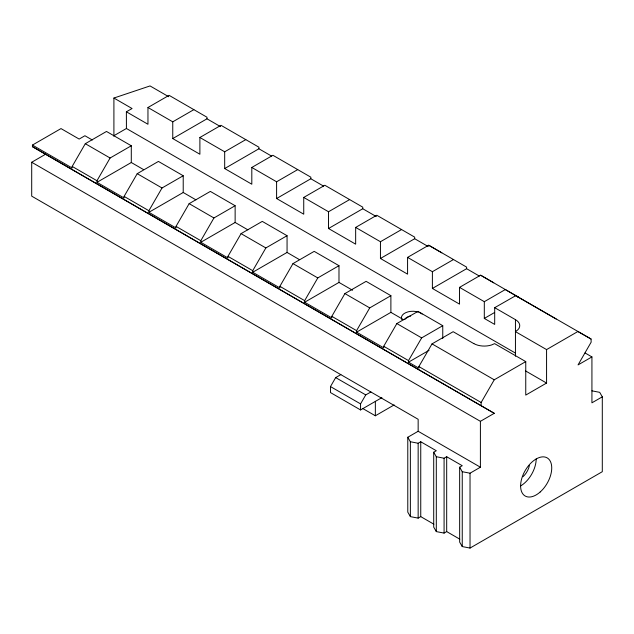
<?xml version="1.0" encoding="UTF-8"?>
<svg xmlns="http://www.w3.org/2000/svg" width="634" height="634" viewBox="0 0 634 634"><rect width="100%" height="100%" fill="white"/><g stroke="black" fill="none" stroke-linecap="round" stroke-linejoin="round"><path stroke-width="0.95" d="M494.258 413.313L45.561 154.244L31.708 162.256L31.7 196.144L418.155 419.288L418.155 431.271L480.398 467.21L480.406 421.325L494.258 413.313L32.437 146.66L32.437 145.075L60.999 128.583L79.155 139.068L84.916 135.739L92.295 139.995M113.906 136.033L113.906 98.04L150.036 85.931L168.739 96.725M143.577 169.611L131.293 162.51L131.293 145.772L106.496 131.46L85.297 143.696L72.173 166.425L72.173 168.018L32.437 145.075M195.93 199.845L183.218 192.49L183.218 175.753L158.421 161.432L137.221 173.676L124.098 196.405L124.098 197.99L96.97 182.33L96.97 180.745L110.094 158.009L131.293 145.772M299.296 259.552L287.059 252.443L287.059 235.705L262.27 221.393L241.071 233.629L227.947 256.358L227.947 257.951L200.812 242.283L200.812 240.698L213.935 217.969L235.135 205.725L235.135 222.471L247.854 229.833M338.984 265.686L317.785 277.922L304.661 300.651L304.661 302.244L338.984 282.423L338.984 265.686L314.187 251.365L292.987 263.609L279.863 286.338L279.863 287.923L252.736 272.263L252.736 270.678L265.86 247.942L287.059 235.705M442.754 338.469L442.762 325.694L417.996 311.365L396.852 323.57L383.713 346.291L383.713 347.836L356.585 332.168L356.585 330.647L369.717 307.902L390.893 295.682L366.111 281.345L344.912 293.582L331.812 316.334L331.788 317.903L304.661 302.244M403.589 319.718L390.885 312.364L390.893 295.682M479.328 276.044L466.608 268.705L466.6 267.112L428.687 245.223L407.575 257.388L407.575 274.15L380.448 258.482L380.448 241.736L355.658 227.424L355.658 244.169L328.523 228.509L328.523 211.756L303.734 197.443L303.734 214.189L276.598 198.529L276.598 181.784L251.809 167.463L251.809 184.217L224.682 168.549L224.682 151.803L199.884 137.491L199.884 154.236L172.757 138.577L172.757 121.831L147.96 107.511L147.96 124.256L126.38 111.798L132.062 108.525L113.906 98.04M493.727 282.788L480.612 275.196L459.531 287.376L459.531 304.122L432.388 288.454L432.388 271.709L407.575 257.388M591.918 390.837L599.693 392.335L602.3 396.829L591.926 402.82L591.926 356.918L578.042 364.922L591.157 342.146L591.062 339.024L515.735 295.658L494.702 307.68L494.686 324.418L484.305 318.434L484.313 301.681L505.306 289.564L518.43 297.14L480.612 275.196M515.442 356.221L515.45 319.655L494.702 307.68M473.899 343.62A14.653 8.408 0.1 0 0 491.532 344.967L494.615 343.644L525.76 361.602L525.752 395.093L546.571 383.055L546.571 349.596L515.45 331.637L517.78 329.878A14.661 8.464 0 0 0 515.45 319.655M602.3 396.829L602.3 471.696L470.032 548.069L462.249 546.571L459.658 542.078L459.65 467.21L462.241 465.713L446.685 456.726L444.085 458.224L436.303 456.726L433.711 452.232L436.311 450.734L420.746 441.755L418.155 443.253L410.364 441.747L407.781 437.262L418.155 431.271M235.135 205.725L210.345 191.413L189.146 203.649L176.022 226.386L176.022 227.971L148.887 212.311L148.887 210.718L162.011 187.989L183.218 175.753M381.898 397.629L360.564 409.944L330.48 392.573L330.48 386.589L335.671 377.602L340.854 374.607M360.564 409.944L360.556 403.89L365.747 394.903L370.93 391.963M473.86 343.644L453.159 331.701L432.023 343.882L418.86 366.563L418.876 368.172L408.51 362.18L408.51 360.595L421.65 337.89L442.762 325.694M481.143 405.665L481.143 402.495L494.243 379.806L525.76 361.602M147.96 107.511L169.072 95.33L206.985 117.227L206.985 118.812L220.553 126.642M113.692 135.834L126.42 128.496L515.442 353.09M172.757 121.831L193.861 109.642M96.97 182.33L131.293 162.51M172.757 138.577L206.985 118.812M199.884 137.491L220.989 125.31L258.91 147.199L258.91 148.784L271.629 156.13M224.682 151.803L245.786 139.623M148.887 212.311L183.218 192.49M224.682 168.549L258.91 148.784M251.809 167.463L272.913 155.282L310.834 177.179L310.834 178.764L323.554 186.111M276.598 181.784L297.711 169.603M200.812 242.283L235.135 222.471M276.598 198.529L310.834 178.764M303.734 197.443L324.838 185.263L362.759 207.159L362.759 208.744L376.319 216.574M328.523 211.756L349.635 199.575M252.736 272.263L287.059 252.443M328.523 228.509L362.759 208.744M355.658 227.424L376.762 215.243L414.684 237.132L414.684 238.725L428.243 246.555M380.448 241.736L401.56 229.556M380.448 258.482L414.684 238.725M432.388 271.709L453.484 259.536M356.585 332.168L390.885 312.364M432.388 288.454L466.608 268.705M408.51 362.18L429.059 350.317M484.305 318.434L494.552 312.522M362.703 408.486L375.352 415.785L394.166 404.92M546.571 349.596L577.891 331.511L591.062 339.024M459.65 467.21L462.249 471.704L470.024 473.202L480.398 467.21M407.781 437.262L407.781 512.129L410.372 516.623L418.155 518.121L420.746 516.623L433.854 524.191M433.711 452.232L433.711 527.108L436.311 531.601L444.085 533.091L446.685 531.593L459.793 539.162M335.671 377.602L365.747 394.903M330.48 386.589L360.556 403.89M515.735 295.658L556.161 318.997M585.063 352.956L591.926 356.918M459.531 287.376L484.313 301.681M525.649 370.977L546.571 383.055M338.984 282.423L352.552 290.253M85.297 143.696L110.094 158.009M137.221 173.676L162.011 187.989M189.146 203.649L213.935 217.969M241.071 233.629L265.86 247.942M292.987 263.609L317.785 277.922M344.912 293.582L369.717 307.902M396.852 323.57L421.65 337.89M432.023 343.882L494.243 379.806M72.173 166.425L96.97 180.745M124.098 196.405L148.887 210.718M176.022 226.386L200.812 240.698M227.947 256.358L252.736 270.678M279.863 286.338L304.661 300.651M331.812 316.334L356.585 330.647M383.713 346.291L408.51 360.595M418.86 366.563L481.143 402.495M31.708 162.256L480.406 421.325M428.687 245.223L441.795 252.815M32.437 146.66L45.561 154.244M126.38 111.798L126.42 128.496M470.024 473.202L470.032 548.069M462.249 471.704L462.249 546.571M446.685 456.726L446.685 531.593M444.085 458.224L444.085 533.091M436.303 456.726L436.311 531.601M420.746 441.755L420.746 516.623M418.155 443.253L418.155 518.121M410.364 441.747L410.372 516.623M375.352 401.306L375.352 415.785M529.374 465.61A12.838 7.41 -60 0 1 522.955 476.728M536.174 458.976A22.008 12.704 -60 0 1 520.609 485.929M404.983 319.306A8.068 4.66 0 0 1 410.689 316.017M401.79 319.52A11.372 6.562 0 0 1 405.855 312.61A11.372 6.562 0 0 1 418.464 312.134M419.296 312.443A11.372 6.562 0 0 1 422.093 314.052M540.2 491.976A22.008 12.704 -60 0 0 547.174 457.883A22.008 12.704 -60 0 0 521.14 480.968A22.008 12.704 -60 0 0 540.2 491.976"/></g></svg>
